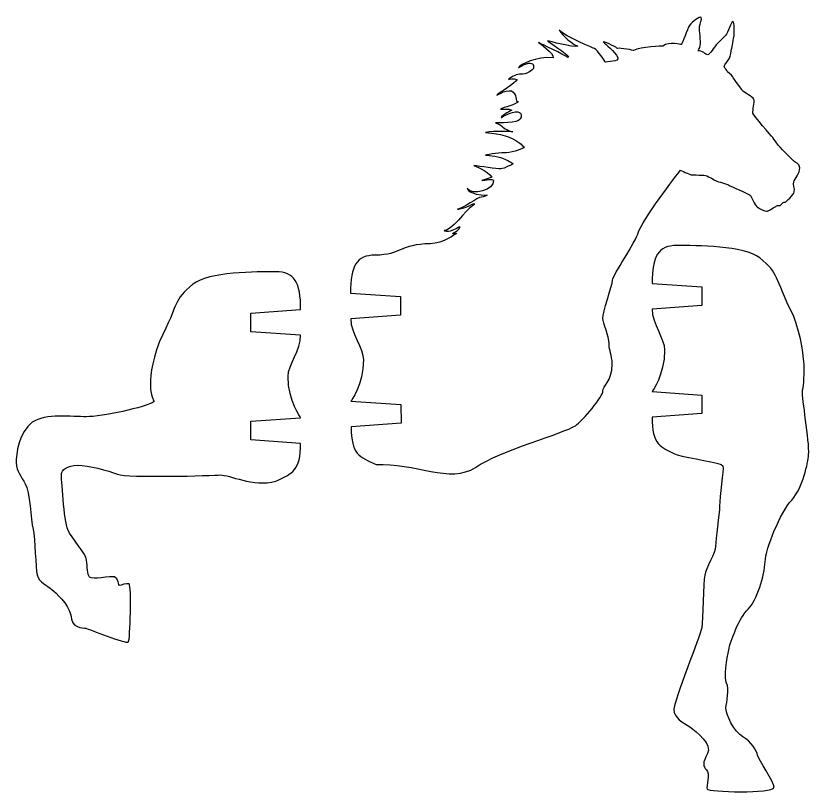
# Model space of a CAD drawing. Extents: x -102 to 434, y -1398 to -13.
# Drawn here: x 66.9 to 178.3, y -314.6 to -205.4 of the extents above; entities that cross this region are included whole.
import ezdxf

# ---------------------------------------------------------------- set-up
doc = ezdxf.new("R2010")
doc.units = 0
doc.layers.add('LAYER_1', color=7, linetype='CONTINUOUS')

msp = doc.modelspace()

# ---------------------------------------------------------------- linework, layer by layer
at = {"layer": 'LAYER_1'}
for points, knots in [([(176.13, -230.1), (176.07, -230.53), (174.96, -231.53), (174.84, -231.57), (174.72, -231.61), (174.69, -231.51), (174.57, -231.59), (174.45, -231.68), (174.28, -231.94), (174.16, -232.01), (174.03, -232.07), (173.81, -231.99), (173.62, -232.09), (173.44, -232.2), (172.51, -232.84), (172.24, -232.84), (171.97, -232.84), (171.31, -232.54), (170.92, -232.24), (170.52, -231.96), (170.11, -230.76), (169.98, -230.62), (169.86, -230.47), (167.08, -229.31), (166.92, -229.16), (166.75, -229.02), (165.37, -228.68), (165.14, -228.57), (164.91, -228.47), (164.06, -227.96), (163.84, -227.85), (163.61, -227.75), (161.87, -227.76), (161.64, -227.72), (161.42, -227.68), (160.16, -227.08), (160.16, -227.08), (159.66, -227.69), (154.67, -234.26), (154.27, -235.75), (153.87, -237.24), (150.65, -241.79), (150.62, -242.51), (150.59, -243.22), (149.21, -247.18), (149.24, -247.86), (149.28, -248.54), (150.18, -250.37), (150.15, -251.45), (150.13, -252.54), (150.56, -252.86), (150.57, -254.27), (150.58, -256.83), (149.17, -257.39), (149.27, -258.07), (149.36, -258.76), (146.4, -262.26), (145.41, -262.93), (143.76, -264.03), (134.87, -266.42), (131.39, -268.78), (127.91, -271.15), (122.77, -268.05), (117.46, -268.4), (115.08, -267.29), (113.95, -266.95), (113.94, -263.11), (113.94, -263.11), (120.94, -262.58), (120.94, -262.58), (120.94, -262.58), (120.93, -259.98), (120.93, -259.98), (120.93, -259.98), (113.92, -259.5), (113.92, -259.5), (113.92, -259.5), (115.68, -257.17), (115.67, -253.71), (115.66, -252.01), (113.89, -250.04), (113.88, -247.93), (113.88, -247.93), (120.88, -247.4), (120.88, -247.4), (120.88, -247.4), (120.86, -244.8), (120.86, -244.8), (120.86, -244.8), (113.86, -244.33), (113.86, -244.33), (113.85, -240.47), (114.72, -239.01), (117.34, -239), (120.98, -238.99), (120.75, -237.46), (125.04, -237.4), (126.89, -237.37), (128.67, -235.99), (128.77, -235.91), (128.68, -235.95), (128.15, -235.99), (128.15, -235.99), (129.16, -235.64), (129.17, -235), (129.17, -234.98), (127.76, -235.92), (127.07, -235.58), (126.99, -235.54), (127.68, -235.85), (130.39, -232.43), (130.72, -232.25), (131.07, -232.06), (131.3, -231.79), (131.3, -231.79), (130.94, -231.76), (130.89, -231.95), (129.94, -232.29), (128.99, -232.62), (128.87, -232.54), (128.87, -232.54), (129.56, -232.47), (131.79, -230.83), (132.17, -230.84), (132.55, -230.86), (133.04, -230.58), (133.04, -230.58), (130.44, -230.56), (130.22, -229.63), (130.22, -229.63), (130.88, -230.79), (134.13, -229.8), (133.91, -228.54), (133.85, -228.23), (132.67, -228.47), (132.33, -228.53), (132, -228.59), (133.68, -228.06), (133.68, -228.06), (133.08, -227.14), (131.17, -226.44), (131.17, -226.44), (131.95, -226.49), (134.45, -226.93), (134.93, -226.9), (135.4, -226.86), (136.66, -226.2), (136.66, -226.2), (136.52, -226.07), (136.47, -225.94), (135.2, -225.4), (134.45, -225.08), (132.79, -224.96), (132.79, -224.96), (133.1, -224.84), (135.17, -224.63), (135.72, -224.62), (136.78, -224.61), (138.21, -223.93), (138.21, -223.93), (138.08, -223.7), (137.79, -223.3), (136.64, -222.66), (135.44, -221.99), (132.8, -221.79), (132.8, -221.79), (134.15, -221.52), (136.24, -221.66), (136.63, -221.69), (136.26, -221.63), (135.29, -221.18), (135.1, -220.92), (134.89, -220.64), (134.19, -220.45), (134.19, -220.45), (134.51, -220.4), (137.37, -220.5), (137.66, -219.94), (137.83, -219.6), (138.07, -218.78), (136.98, -218.9), (135.97, -219.02), (135, -219.69), (135, -219.69), (135.08, -219.35), (136.51, -218.65), (136.51, -218.65), (136.02, -218.4), (134.92, -218.52), (134.92, -218.52), (135.22, -218.28), (137.24, -217.81), (137.43, -217.45), (136.94, -217.74), (137.29, -216.72), (136.7, -216.11), (136.12, -215.51), (134.4, -216.55), (134.4, -216.55), (134.51, -216.35), (137.08, -214.82), (137.23, -214.34), (136.84, -214.13), (136.02, -214.32), (136.02, -214.32), (136.39, -214.04), (137.24, -213.51), (137.81, -213.61), (138.38, -213.71), (139.49, -212.98), (139.51, -212.83), (139.53, -212.69), (139.72, -212.02), (139.07, -212.04), (138.44, -212.06), (137.43, -212.67), (137.43, -212.67), (137.67, -212.23), (139.91, -211.12), (142.27, -211.29), (142.45, -210.66), (140.37, -209.26), (140.24, -209.18), (140.51, -209.25), (144.02, -211.03), (144.16, -211.13), (144.29, -211.23), (144.41, -211.35), (144.42, -211.13), (144.41, -210.91), (141.49, -208.92), (141.49, -208.92), (141.71, -208.93), (145.15, -209.94), (145.73, -209.66), (144.45, -209.18), (143.21, -207.54), (143.13, -207.44), (144, -208.38), (148.07, -210.01), (148.07, -210.01), (148.49, -210.15), (149.64, -211.94), (149.64, -211.94), (150.44, -211.73), (151.89, -211.88), (151.18, -210.95), (150.49, -210.02), (149.3, -209.08), (149.3, -209.08), (149.8, -209.03), (151.31, -209.98), (151.31, -209.98), (151.76, -209.87), (153.58, -210.28), (153.58, -210.28), (154.57, -209.75), (157.69, -209.66), (157.69, -209.66), (158.6, -209), (160.24, -209.46), (160.24, -209.46), (160.46, -209.28), (161.1, -207.26), (161.44, -206.76), (161.78, -206.26), (162.89, -205.42), (163.06, -205.65), (163.23, -205.88), (162.86, -206.49), (162.83, -206.92), (162.8, -207.36), (163.01, -209.12), (162.93, -209.56), (162.86, -209.99), (162.6, -210.32), (162.6, -210.32), (163.22, -210.24), (163.68, -210.89), (163.98, -210.89), (164.27, -210.89), (164.9, -209.78), (165.17, -209.49), (165.43, -209.19), (166.26, -208.4), (166.51, -208.14), (166.75, -207.87), (167.31, -206.12), (167.52, -206.19), (167.74, -206.27), (167.7, -207.87), (167.67, -208.21), (167.64, -208.55), (167.38, -209.85), (167.32, -210.08), (167.26, -210.31), (167.16, -211.06), (167.02, -211.37), (166.88, -211.68), (166.29, -212.32), (166.29, -212.49), (166.29, -212.66), (166.59, -212.91), (166.64, -213.09), (166.69, -213.28), (167.34, -213.69), (167.48, -213.98), (167.62, -214.28), (168.65, -215.63), (168.86, -215.93), (169.07, -216.23), (170.32, -216.73), (170.46, -217.11), (170.6, -217.48), (170.26, -218.7), (170.32, -219.07), (170.38, -219.44), (172.92, -222.27), (173.1, -222.5), (173.29, -222.73), (173.6, -223.18), (173.76, -223.44), (173.91, -223.7), (175.75, -225.43), (176.01, -225.75), (176.28, -226.08), (176.8, -225.98), (176.88, -226.73), (176.97, -227.48), (176.18, -228.3), (176.05, -228.74), (175.97, -228.98), (176.19, -229.67), (176.13, -230.1)], [0, 0, 0, 0, 1, 1, 1, 2, 2, 2, 3, 3, 3, 4, 4, 4, 5, 5, 5, 6, 6, 6, 7, 7, 7, 8, 8, 8, 9, 9, 9, 10, 10, 10, 11, 11, 11, 12, 12, 12, 13, 13, 13, 14, 14, 14, 15, 15, 15, 16, 16, 16, 17, 17, 17, 18, 18, 18, 19, 19, 19, 20, 20, 20, 21, 21, 21, 22, 22, 22, 23, 23, 23, 24, 24, 24, 25, 25, 25, 26, 26, 26, 27, 27, 27, 28, 28, 28, 29, 29, 29, 30, 30, 30, 31, 31, 31, 32, 32, 32, 33, 33, 33, 34, 34, 34, 35, 35, 35, 36, 36, 36, 37, 37, 37, 38, 38, 38, 39, 39, 39, 40, 40, 40, 41, 41, 41, 42, 42, 42, 43, 43, 43, 44, 44, 44, 45, 45, 45, 46, 46, 46, 47, 47, 47, 48, 48, 48, 49, 49, 49, 50, 50, 50, 51, 51, 51, 52, 52, 52, 53, 53, 53, 54, 54, 54, 55, 55, 55, 56, 56, 56, 57, 57, 57, 58, 58, 58, 59, 59, 59, 60, 60, 60, 61, 61, 61, 62, 62, 62, 63, 63, 63, 64, 64, 64, 65, 65, 65, 66, 66, 66, 67, 67, 67, 68, 68, 68, 69, 69, 69, 70, 70, 70, 71, 71, 71, 72, 72, 72, 73, 73, 73, 74, 74, 74, 75, 75, 75, 76, 76, 76, 77, 77, 77, 78, 78, 78, 79, 79, 79, 80, 80, 80, 81, 81, 81, 82, 82, 82, 83, 83, 83, 84, 84, 84, 85, 85, 85, 86, 86, 86, 87, 87, 87, 88, 88, 88, 89, 89, 89, 90, 90, 90, 91, 91, 91, 92, 92, 92, 93, 93, 93, 94, 94, 94, 95, 95, 95, 96, 96, 96, 97, 97, 97, 98, 98, 98, 99, 99, 99, 100, 100, 100, 101, 101, 101, 102, 102, 102, 103, 103, 103, 104, 104, 104, 105, 105, 105, 106, 106, 106, 107, 107, 107, 108, 108, 108, 109, 109, 109, 110, 110, 110, 111, 111, 111, 111]), ([(178.13, -267.04), (178.06, -268.08), (177.34, -271.63), (175.76, -273.37), (174.18, -275.11), (172.09, -280.16), (172.03, -282.03), (171.96, -283.91), (170.89, -287.46), (169.64, -288.67), (168.39, -289.87), (167.14, -293.27), (166.92, -294.38), (166.7, -295.5), (166.22, -298.4), (166.62, -299.07), (167.01, -299.74), (166.66, -301.82), (166.53, -302.54), (166.4, -303.26), (167.76, -306.02), (168.9, -306.6), (170.03, -307.18), (170.91, -308.62), (170.98, -309.15), (171.05, -309.69), (173.35, -313.07), (173.28, -313.67), (173.17, -314.63), (164.01, -314.31), (163.88, -313.94), (163.75, -313.56), (164.34, -311.7), (163.81, -311.23), (163.29, -310.76), (163.23, -310.22), (163.95, -308.95), (164.67, -307.68), (162.45, -305.89), (161.47, -305.21), (160.48, -304.54), (159.23, -304.01), (159.23, -302.74), (159.23, -301.46), (163, -292.35), (163.13, -291.28), (163.26, -290.21), (163.42, -284.85), (163.55, -283.91), (163.68, -282.97), (165.09, -280.77), (165.09, -279.84), (165.09, -278.9), (165.64, -275.38), (165.64, -274.17), (165.64, -272.97), (166.25, -269.12), (166.12, -268.58), (165.99, -268.05), (161.21, -267.53), (159.67, -267.04), (157.3, -265.93), (156.17, -265.58), (156.17, -261.73), (156.17, -261.73), (163.17, -261.23), (163.17, -261.23), (163.17, -261.23), (163.17, -258.63), (163.17, -258.63), (163.17, -258.63), (156.17, -258.13), (156.17, -258.13), (156.17, -258.13), (157.93, -255.81), (157.93, -252.35), (157.93, -250.64), (156.17, -248.67), (156.17, -246.56), (156.17, -246.56), (163.17, -246.06), (163.17, -246.06), (163.17, -246.06), (163.17, -243.46), (163.17, -243.46), (163.17, -243.46), (156.17, -242.96), (156.17, -242.96), (156.17, -239.1), (157.05, -237.65), (159.67, -237.65), (162.29, -237.65), (169.15, -237.64), (171.29, -239.4), (174.13, -241.73), (173.15, -241.81), (176, -247.46), (178.35, -253.72), (177.27, -257.99), (177.27, -257.99), (177.16, -259.17), (178.29, -264.92), (178.13, -267.04)], [0, 0, 0, 0, 1, 1, 1, 2, 2, 2, 3, 3, 3, 4, 4, 4, 5, 5, 5, 6, 6, 6, 7, 7, 7, 8, 8, 8, 9, 9, 9, 10, 10, 10, 11, 11, 11, 12, 12, 12, 13, 13, 13, 14, 14, 14, 15, 15, 15, 16, 16, 16, 17, 17, 17, 18, 18, 18, 19, 19, 19, 20, 20, 20, 21, 21, 21, 22, 22, 22, 23, 23, 23, 24, 24, 24, 25, 25, 25, 26, 26, 26, 27, 27, 27, 28, 28, 28, 29, 29, 29, 30, 30, 30, 31, 31, 31, 32, 32, 32, 33, 33, 33, 34, 34, 34, 34]), ([(106.86, -250.24), (106.86, -252.35), (105.1, -254.32), (105.1, -256.03), (105.1, -259.49), (106.86, -261.81), (106.86, -261.81), (106.86, -261.81), (99.86, -262.32), (99.86, -262.32), (99.86, -262.32), (99.86, -264.91), (99.86, -264.91), (99.86, -264.91), (106.86, -265.42), (106.86, -265.42), (106.86, -269.26), (105.73, -269.61), (103.36, -270.73), (100.26, -271.61), (96.72, -269.77), (95.63, -269.85), (94.55, -269.93), (82.53, -270.28), (81.16, -269.75), (79.8, -269.22), (77.07, -268.47), (75.57, -268.47), (74.07, -268.47), (73.34, -269.23), (73.3, -269.66), (73.26, -270.08), (73.64, -276.35), (74.18, -277.52), (74.72, -278.68), (76.7, -280.81), (76.82, -281.8), (76.94, -282.78), (76.88, -283.76), (77.24, -284.19), (77.6, -284.62), (80.2, -283.97), (80.74, -284.16), (81.28, -284.34), (81.28, -285.38), (81.46, -285.38), (81.64, -285.38), (82.43, -284.96), (82.79, -285.14), (83.14, -285.32), (82.97, -292.99), (82.67, -293.3), (82.37, -293.6), (77.06, -291.43), (76.7, -291.36), (76.33, -291.3), (74.65, -291.43), (74.59, -289.46), (74.23, -287.93), (72.54, -286.4), (71.94, -285.91), (71.34, -285.41), (70.13, -284.86), (69.89, -283.88), (69.65, -282.9), (69.61, -278.8), (69.31, -277.46), (69.01, -276.11), (68.83, -272.15), (68.22, -271.11), (67.62, -270.07), (67.02, -269.33), (66.96, -268.16), (66.9, -267), (67.32, -263.75), (69.19, -262.46), (71.05, -261.17), (74.76, -261.68), (76.81, -261.68), (78.86, -261.68), (85.12, -260.37), (86.32, -259.56), (86.32, -259.56), (84.69, -257.4), (87.03, -251.14), (89.89, -245.49), (88.91, -245.41), (91.74, -243.08), (93.89, -241.32), (100.75, -241.33), (103.36, -241.33), (105.98, -241.33), (106.86, -242.79), (106.86, -246.64), (106.86, -246.64), (99.86, -247.14), (99.86, -247.14), (99.86, -247.14), (99.86, -249.74), (99.86, -249.74), (99.86, -249.74), (106.86, -250.24), (106.86, -250.24)], [0, 0, 0, 0, 1, 1, 1, 2, 2, 2, 3, 3, 3, 4, 4, 4, 5, 5, 5, 6, 6, 6, 7, 7, 7, 8, 8, 8, 9, 9, 9, 10, 10, 10, 11, 11, 11, 12, 12, 12, 13, 13, 13, 14, 14, 14, 15, 15, 15, 16, 16, 16, 17, 17, 17, 18, 18, 18, 19, 19, 19, 20, 20, 20, 21, 21, 21, 22, 22, 22, 23, 23, 23, 24, 24, 24, 25, 25, 25, 26, 26, 26, 27, 27, 27, 28, 28, 28, 29, 29, 29, 30, 30, 30, 31, 31, 31, 32, 32, 32, 33, 33, 33, 34, 34, 34, 34])]:
    msp.add_open_spline(points, degree=3, knots=knots, dxfattribs=at)

doc.saveas('drawing.dxf')
